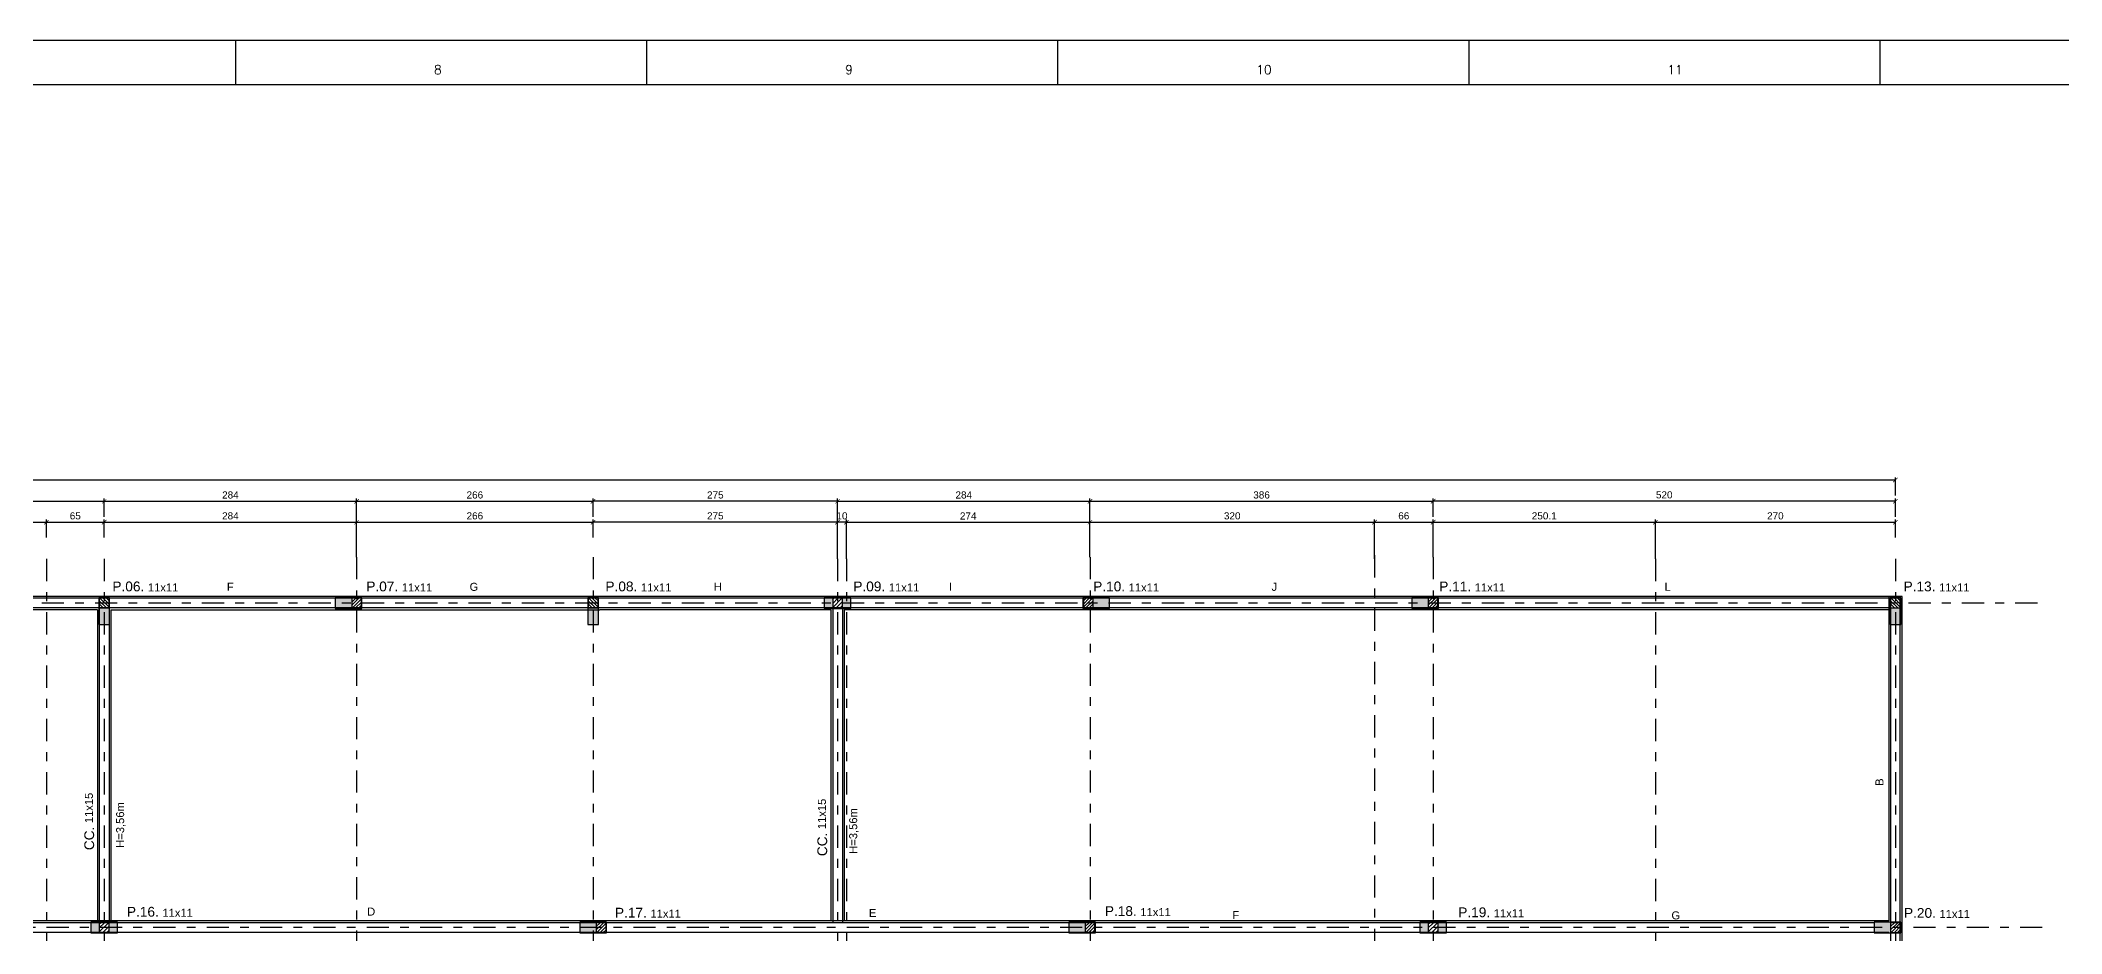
# Model space of a CAD drawing. Header units: millimetres. Extents: x 3659 to 4048, y 1324 to 1399.
# Drawn here: x 3853.18 to 3875.91, y 1380.6 to 1390.65 of the extents above; entities that cross this region are included whole.
import ezdxf
from ezdxf.enums import TextEntityAlignment as Align

# ---------------------------------------------------------------- set-up
doc = ezdxf.new("R2010")
doc.units = ezdxf.units.MM
doc.linetypes.add('CENTER', pattern=[2, 1.25, -0.25, 0.25, -0.25])
doc.linetypes.add('DASHDOT', pattern=[1, 0.5, -0.25, 0, -0.25])
for name, color, linetype in [('eixo', 1, 'CENTER'), ('Forma', 2, 'Continuous'), ('Hachura', 1, 'Continuous'), ('MATRIZ', 8, 'Continuous'), ('Moldura', 2, 'Continuous'), ('PILAR', 5, 'Continuous'), ('Textos', 7, 'Continuous')]:
    doc.layers.add(name, color=color, linetype=linetype)
doc.styles.add('maloca 1', font='romans.shx')
doc.styles.add('ROMANS', font='arial.ttf')
doc.dimstyles.new('ESC-50JR', dxfattribs={"dimtxt": 0.1, "dimasz": 0.05, "dimexe": 0.03, "dimexo": 0, "dimgap": 0.03, "dimtad": 1, "dimlfac": 100, "dimdsep": 46, "dimtxsty": 'ROMANS', "dimblk1": 'DOTSMALL', "dimblk2": 'DOTSMALL', "dimsah": 1, "dimcen": 0.09, "dimclrd": 1, "dimclre": 1, "dimclrt": 2, "dimadec": 0, "dimazin": 0, "dimtfac": 1, "dimtdec": 4, "dimtmove": 0, "dimatfit": 3, "dimldrblk": 'DOTSMALL', "dimfxl": 0, "dimtolj": 1, "dimtzin": 0, "dimarcsym": 0})

# ---------------------------------------------------------------- blocks, each defined once
blk = doc.blocks.new('_ArchTick')
at = {"color": 0, "linetype": 'ByBlock', "const_width": 0.15}
blk.add_lwpolyline([(-0.5, -0.5), (0.5, 0.5)], dxfattribs=at)
blk = doc.blocks.new('*D196')
at = {"color": 1, "lineweight": -2, "transparency": 16777216}
for p, q in [((3853.245, 1385.057), (3853.245, 1385.26)), ((3853.245, 1385.23), (3853.895, 1385.23)), ((3853.895, 1385.057), (3853.895, 1385.26))]:
    blk.add_line(p, q, dxfattribs=at)
at = {"layer": 'DEFPOINTS', "color": 0, "transparency": 16777216}
for p in [(3853.895, 1385.23), (3853.245, 1385.057), (3853.895, 1385.057)]:
    blk.add_point(p, dxfattribs=at)
at = {"color": 1, "lineweight": -2, "transparency": 16777216, "xscale": 0.05, "yscale": 0.05, "zscale": 0.05, "rotation": 180}
blk.add_blockref('_ArchTick', (3853.245, 1385.23), dxfattribs=at)
at = {"color": 1, "lineweight": -2, "transparency": 16777216, "xscale": 0.05, "yscale": 0.05, "zscale": 0.05}
blk.add_blockref('_ArchTick', (3853.895, 1385.23), dxfattribs=at)
at = {"color": 2, "transparency": 16777216, "insert": (3853.57, 1385.301), "char_height": 0.08, "attachment_point": 5, "style": 'ROMANS'}
blk.add_mtext('\\A1;65', dxfattribs=at)
blk = doc.blocks.new('_DOTSMALL')
at = {"color": 0, "linetype": 'ByBlock', "const_width": 0.5}
blk.add_lwpolyline([(-0.0625, 0, 1), (0.0625, 0, 1)], format="xyb", close=True, dxfattribs=at)
blk = doc.blocks.new('*D197')
at = {"color": 1, "lineweight": -2, "transparency": 16777216}
for p, q in [((3853.895, 1385.057), (3853.895, 1385.26)), ((3853.895, 1385.23), (3856.735, 1385.23)), ((3856.735, 1385.049), (3856.735, 1385.26))]:
    blk.add_line(p, q, dxfattribs=at)
at = {"layer": 'DEFPOINTS', "color": 0, "transparency": 16777216}
for p in [(3856.735, 1385.23), (3853.895, 1385.057), (3856.735, 1385.049)]:
    blk.add_point(p, dxfattribs=at)
at = {"color": 1, "lineweight": -2, "transparency": 16777216, "xscale": 0.05, "yscale": 0.05, "zscale": 0.05, "rotation": 180}
blk.add_blockref('_ArchTick', (3853.895, 1385.23), dxfattribs=at)
at = {"color": 1, "lineweight": -2, "transparency": 16777216, "xscale": 0.05, "yscale": 0.05, "zscale": 0.05}
blk.add_blockref('_ArchTick', (3856.735, 1385.23), dxfattribs=at)
at = {"color": 2, "transparency": 16777216, "insert": (3855.315, 1385.301), "char_height": 0.08, "attachment_point": 5, "style": 'ROMANS'}
blk.add_mtext('\\A1;284', dxfattribs=at)
blk = doc.blocks.new('*D198')
at = {"color": 1, "lineweight": -2, "transparency": 16777216}
for p, q in [((3856.735, 1384.838), (3856.735, 1385.26)), ((3856.735, 1385.23), (3859.395, 1385.23)), ((3859.395, 1385.057), (3859.395, 1385.26))]:
    blk.add_line(p, q, dxfattribs=at)
at = {"layer": 'DEFPOINTS', "color": 0, "transparency": 16777216}
for p in [(3859.395, 1385.23), (3859.395, 1385.057), (3856.735, 1384.838)]:
    blk.add_point(p, dxfattribs=at)
at = {"color": 1, "lineweight": -2, "transparency": 16777216, "xscale": 0.05, "yscale": 0.05, "zscale": 0.05, "rotation": 180}
blk.add_blockref('_ArchTick', (3856.735, 1385.23), dxfattribs=at)
at = {"color": 1, "lineweight": -2, "transparency": 16777216, "xscale": 0.05, "yscale": 0.05, "zscale": 0.05}
blk.add_blockref('_ArchTick', (3859.395, 1385.23), dxfattribs=at)
at = {"color": 2, "transparency": 16777216, "insert": (3858.065, 1385.301), "char_height": 0.08, "attachment_point": 5, "style": 'ROMANS'}
blk.add_mtext('\\A1;266', dxfattribs=at)
blk = doc.blocks.new('*D199')
at = {"color": 1, "lineweight": -2, "transparency": 16777216}
for p, q in [((3859.395, 1385.057), (3859.395, 1385.26)), ((3862.145, 1385.23), (3859.395, 1385.23)), ((3862.145, 1384.818), (3862.145, 1385.26))]:
    blk.add_line(p, q, dxfattribs=at)
at = {"layer": 'DEFPOINTS', "color": 0, "transparency": 16777216}
for p in [(3859.395, 1385.23), (3859.395, 1385.057), (3862.145, 1384.818)]:
    blk.add_point(p, dxfattribs=at)
at = {"color": 1, "lineweight": -2, "transparency": 16777216, "xscale": 0.05, "yscale": 0.05, "zscale": 0.05, "rotation": 180}
blk.add_blockref('_ArchTick', (3859.395, 1385.23), dxfattribs=at)
at = {"color": 1, "lineweight": -2, "transparency": 16777216, "xscale": 0.05, "yscale": 0.05, "zscale": 0.05}
blk.add_blockref('_ArchTick', (3862.145, 1385.23), dxfattribs=at)
at = {"color": 2, "transparency": 16777216, "insert": (3860.77, 1385.301), "char_height": 0.08, "attachment_point": 5, "style": 'ROMANS'}
blk.add_mtext('\\A1;275', dxfattribs=at)
blk = doc.blocks.new('*D200')
at = {"color": 1, "lineweight": -2, "transparency": 16777216}
for p, q in [((3862.145, 1385.057), (3862.145, 1385.26)), ((3862.245, 1385.23), (3862.145, 1385.23)), ((3862.245, 1384.818), (3862.245, 1385.26))]:
    blk.add_line(p, q, dxfattribs=at)
at = {"layer": 'DEFPOINTS', "color": 0, "transparency": 16777216}
for p in [(3862.145, 1385.23), (3862.145, 1385.057), (3862.245, 1384.818)]:
    blk.add_point(p, dxfattribs=at)
at = {"color": 1, "lineweight": -2, "transparency": 16777216, "xscale": 0.05, "yscale": 0.05, "zscale": 0.05, "rotation": 180}
blk.add_blockref('_ArchTick', (3862.145, 1385.23), dxfattribs=at)
at = {"color": 1, "lineweight": -2, "transparency": 16777216, "xscale": 0.05, "yscale": 0.05, "zscale": 0.05}
blk.add_blockref('_ArchTick', (3862.245, 1385.23), dxfattribs=at)
at = {"color": 2, "transparency": 16777216, "insert": (3862.195, 1385.301), "char_height": 0.08, "attachment_point": 5, "style": 'ROMANS'}
blk.add_mtext('\\A1;10', dxfattribs=at)
blk = doc.blocks.new('*D201')
at = {"color": 1, "lineweight": -2, "transparency": 16777216}
for p, q in [((3868.185, 1384.818), (3868.185, 1385.26)), ((3868.185, 1385.23), (3868.845, 1385.23)), ((3868.845, 1385.057), (3868.845, 1385.26))]:
    blk.add_line(p, q, dxfattribs=at)
at = {"layer": 'DEFPOINTS', "color": 0, "transparency": 16777216}
for p in [(3868.845, 1385.23), (3868.845, 1385.057), (3868.185, 1384.818)]:
    blk.add_point(p, dxfattribs=at)
at = {"color": 1, "lineweight": -2, "transparency": 16777216, "xscale": 0.05, "yscale": 0.05, "zscale": 0.05, "rotation": 180}
blk.add_blockref('_ArchTick', (3868.185, 1385.23), dxfattribs=at)
at = {"color": 1, "lineweight": -2, "transparency": 16777216, "xscale": 0.05, "yscale": 0.05, "zscale": 0.05}
blk.add_blockref('_ArchTick', (3868.845, 1385.23), dxfattribs=at)
at = {"color": 2, "transparency": 16777216, "insert": (3868.515, 1385.301), "char_height": 0.08, "attachment_point": 5, "style": 'ROMANS'}
blk.add_mtext('\\A1;66', dxfattribs=at)
blk = doc.blocks.new('*D202')
at = {"color": 1, "lineweight": -2, "transparency": 16777216}
for p, q in [((3871.345, 1384.818), (3871.345, 1385.26)), ((3871.345, 1385.23), (3874.045, 1385.23)), ((3874.045, 1385.057), (3874.045, 1385.26))]:
    blk.add_line(p, q, dxfattribs=at)
at = {"layer": 'DEFPOINTS', "color": 0, "transparency": 16777216}
for p in [(3874.045, 1385.23), (3874.045, 1385.057), (3871.345, 1384.818)]:
    blk.add_point(p, dxfattribs=at)
at = {"color": 1, "lineweight": -2, "transparency": 16777216, "xscale": 0.05, "yscale": 0.05, "zscale": 0.05, "rotation": 180}
blk.add_blockref('_ArchTick', (3871.345, 1385.23), dxfattribs=at)
at = {"color": 1, "lineweight": -2, "transparency": 16777216, "xscale": 0.05, "yscale": 0.05, "zscale": 0.05}
blk.add_blockref('_ArchTick', (3874.045, 1385.23), dxfattribs=at)
at = {"color": 2, "transparency": 16777216, "insert": (3872.695, 1385.301), "char_height": 0.08, "attachment_point": 5, "style": 'ROMANS'}
blk.add_mtext('\\A1;270', dxfattribs=at)
blk = doc.blocks.new('*D203')
at = {"color": 1, "lineweight": -2, "transparency": 16777216}
for p, q in [((3862.245, 1385.039), (3862.245, 1385.26)), ((3862.245, 1385.23), (3864.985, 1385.23)), ((3864.985, 1384.838), (3864.985, 1385.26))]:
    blk.add_line(p, q, dxfattribs=at)
at = {"layer": 'DEFPOINTS', "color": 0, "transparency": 16777216}
for p in [(3864.985, 1385.23), (3862.245, 1385.039), (3864.985, 1384.838)]:
    blk.add_point(p, dxfattribs=at)
at = {"color": 1, "lineweight": -2, "transparency": 16777216, "xscale": 0.05, "yscale": 0.05, "zscale": 0.05, "rotation": 180}
blk.add_blockref('_ArchTick', (3862.245, 1385.23), dxfattribs=at)
at = {"color": 1, "lineweight": -2, "transparency": 16777216, "xscale": 0.05, "yscale": 0.05, "zscale": 0.05}
blk.add_blockref('_ArchTick', (3864.985, 1385.23), dxfattribs=at)
at = {"color": 2, "transparency": 16777216, "insert": (3863.615, 1385.3), "char_height": 0.08, "attachment_point": 5, "style": 'ROMANS'}
blk.add_mtext('\\A1;274', dxfattribs=at)
blk = doc.blocks.new('*D205')
at = {"color": 1, "lineweight": -2, "transparency": 16777216}
for p, q in [((3868.845, 1385.292), (3868.845, 1385.496)), ((3874.045, 1385.466), (3868.845, 1385.466)), ((3874.045, 1385.292), (3874.045, 1385.496))]:
    blk.add_line(p, q, dxfattribs=at)
at = {"layer": 'DEFPOINTS', "color": 0, "transparency": 16777216}
for p in [(3868.845, 1385.466), (3868.845, 1385.292), (3874.045, 1385.292)]:
    blk.add_point(p, dxfattribs=at)
at = {"color": 1, "lineweight": -2, "transparency": 16777216, "xscale": 0.05, "yscale": 0.05, "zscale": 0.05, "rotation": 180}
blk.add_blockref('_ArchTick', (3868.845, 1385.466), dxfattribs=at)
at = {"color": 1, "lineweight": -2, "transparency": 16777216, "xscale": 0.05, "yscale": 0.05, "zscale": 0.05}
blk.add_blockref('_ArchTick', (3874.045, 1385.466), dxfattribs=at)
at = {"color": 2, "transparency": 16777216, "insert": (3871.445, 1385.537), "char_height": 0.08, "attachment_point": 5, "style": 'ROMANS'}
blk.add_mtext('\\A1;520', dxfattribs=at)
blk = doc.blocks.new('*D216')
at = {"color": 1, "lineweight": -2, "transparency": 16777216}
for p, q in [((3868.845, 1384.838), (3868.845, 1385.26)), ((3868.845, 1385.23), (3871.345, 1385.23)), ((3871.345, 1385.057), (3871.345, 1385.26))]:
    blk.add_line(p, q, dxfattribs=at)
at = {"layer": 'DEFPOINTS', "color": 0, "transparency": 16777216}
for p in [(3871.345, 1385.23), (3871.345, 1385.057), (3868.845, 1384.838)]:
    blk.add_point(p, dxfattribs=at)
at = {"color": 1, "lineweight": -2, "transparency": 16777216, "xscale": 0.05, "yscale": 0.05, "zscale": 0.05, "rotation": 180}
blk.add_blockref('_ArchTick', (3868.845, 1385.23), dxfattribs=at)
at = {"color": 1, "lineweight": -2, "transparency": 16777216, "xscale": 0.05, "yscale": 0.05, "zscale": 0.05}
blk.add_blockref('_ArchTick', (3871.345, 1385.23), dxfattribs=at)
at = {"color": 2, "transparency": 16777216, "insert": (3870.095, 1385.301), "char_height": 0.08, "attachment_point": 5, "style": 'ROMANS'}
blk.add_mtext('\\A1;250.1', dxfattribs=at)
blk = doc.blocks.new('*D217')
at = {"color": 1, "lineweight": -2, "transparency": 16777216}
for p, q in [((3864.985, 1384.838), (3864.985, 1385.26)), ((3864.985, 1385.23), (3868.185, 1385.23)), ((3868.185, 1385.057), (3868.185, 1385.26))]:
    blk.add_line(p, q, dxfattribs=at)
at = {"layer": 'DEFPOINTS', "color": 0, "transparency": 16777216}
for p in [(3868.185, 1385.23), (3868.185, 1385.057), (3864.985, 1384.838)]:
    blk.add_point(p, dxfattribs=at)
at = {"color": 1, "lineweight": -2, "transparency": 16777216, "xscale": 0.05, "yscale": 0.05, "zscale": 0.05, "rotation": 180}
blk.add_blockref('_ArchTick', (3864.985, 1385.23), dxfattribs=at)
at = {"color": 1, "lineweight": -2, "transparency": 16777216, "xscale": 0.05, "yscale": 0.05, "zscale": 0.05}
blk.add_blockref('_ArchTick', (3868.185, 1385.23), dxfattribs=at)
at = {"color": 2, "transparency": 16777216, "insert": (3866.585, 1385.301), "char_height": 0.08, "attachment_point": 5, "style": 'ROMANS'}
blk.add_mtext('\\A1;320', dxfattribs=at)
blk = doc.blocks.new('*D218')
at = {"color": 1, "lineweight": -2, "transparency": 16777216}
for p, q in [((3850.117, 1384.818), (3850.117, 1385.26)), ((3850.117, 1385.23), (3853.245, 1385.23)), ((3853.245, 1385.057), (3853.245, 1385.26))]:
    blk.add_line(p, q, dxfattribs=at)
at = {"layer": 'DEFPOINTS', "color": 0, "transparency": 16777216}
for p in [(3853.245, 1385.23), (3853.245, 1385.057), (3850.117, 1384.818)]:
    blk.add_point(p, dxfattribs=at)
at = {"color": 1, "lineweight": -2, "transparency": 16777216, "xscale": 0.05, "yscale": 0.05, "zscale": 0.05, "rotation": 180}
blk.add_blockref('_ArchTick', (3850.117, 1385.23), dxfattribs=at)
at = {"color": 1, "lineweight": -2, "transparency": 16777216, "xscale": 0.05, "yscale": 0.05, "zscale": 0.05}
blk.add_blockref('_ArchTick', (3853.245, 1385.23), dxfattribs=at)
at = {"color": 2, "transparency": 16777216, "insert": (3851.681, 1385.301), "char_height": 0.08, "attachment_point": 5, "style": 'ROMANS'}
blk.add_mtext('\\A1;312.8', dxfattribs=at)
blk = doc.blocks.new('*D224')
at = {"color": 1, "lineweight": -2, "transparency": 16777216}
for p, q in [((3829.395, 1385.531), (3829.395, 1385.734)), ((3874.045, 1385.704), (3829.395, 1385.704)), ((3874.045, 1385.531), (3874.045, 1385.734))]:
    blk.add_line(p, q, dxfattribs=at)
at = {"layer": 'DEFPOINTS', "color": 0, "transparency": 16777216}
for p in [(3829.395, 1385.704), (3829.395, 1385.531), (3874.045, 1385.531)]:
    blk.add_point(p, dxfattribs=at)
at = {"color": 1, "lineweight": -2, "transparency": 16777216, "xscale": 0.05, "yscale": 0.05, "zscale": 0.05, "rotation": 180}
blk.add_blockref('_ArchTick', (3829.395, 1385.704), dxfattribs=at)
at = {"color": 1, "lineweight": -2, "transparency": 16777216, "xscale": 0.05, "yscale": 0.05, "zscale": 0.05}
blk.add_blockref('_ArchTick', (3874.045, 1385.704), dxfattribs=at)
at = {"color": 2, "transparency": 16777216, "insert": (3851.72, 1385.775), "char_height": 0.08, "attachment_point": 5, "style": 'ROMANS'}
blk.add_mtext('\\A1;4465', dxfattribs=at)
blk = doc.blocks.new('*D225')
at = {"color": 1, "lineweight": -2, "transparency": 16777216}
for p, q in [((3848.395, 1385.292), (3848.395, 1385.495)), ((3848.395, 1385.465), (3853.895, 1385.465)), ((3853.895, 1385.292), (3853.895, 1385.495))]:
    blk.add_line(p, q, dxfattribs=at)
at = {"layer": 'DEFPOINTS', "color": 0, "transparency": 16777216}
for p in [(3853.895, 1385.465), (3848.395, 1385.292), (3853.895, 1385.292)]:
    blk.add_point(p, dxfattribs=at)
at = {"color": 1, "lineweight": -2, "transparency": 16777216, "xscale": 0.05, "yscale": 0.05, "zscale": 0.05, "rotation": 180}
blk.add_blockref('_ArchTick', (3848.395, 1385.465), dxfattribs=at)
at = {"color": 1, "lineweight": -2, "transparency": 16777216, "xscale": 0.05, "yscale": 0.05, "zscale": 0.05}
blk.add_blockref('_ArchTick', (3853.895, 1385.465), dxfattribs=at)
at = {"color": 2, "transparency": 16777216, "insert": (3851.145, 1385.536), "char_height": 0.08, "attachment_point": 5, "style": 'ROMANS'}
blk.add_mtext('\\A1;550', dxfattribs=at)
blk = doc.blocks.new('*D226')
at = {"color": 1, "lineweight": -2, "transparency": 16777216}
for p, q in [((3853.895, 1385.292), (3853.895, 1385.495)), ((3853.895, 1385.465), (3856.735, 1385.465)), ((3856.735, 1385.284), (3856.735, 1385.495))]:
    blk.add_line(p, q, dxfattribs=at)
at = {"layer": 'DEFPOINTS', "color": 0, "transparency": 16777216}
for p in [(3856.735, 1385.465), (3853.895, 1385.292), (3856.735, 1385.284)]:
    blk.add_point(p, dxfattribs=at)
at = {"color": 1, "lineweight": -2, "transparency": 16777216, "xscale": 0.05, "yscale": 0.05, "zscale": 0.05, "rotation": 180}
blk.add_blockref('_ArchTick', (3853.895, 1385.465), dxfattribs=at)
at = {"color": 1, "lineweight": -2, "transparency": 16777216, "xscale": 0.05, "yscale": 0.05, "zscale": 0.05}
blk.add_blockref('_ArchTick', (3856.735, 1385.465), dxfattribs=at)
at = {"color": 2, "transparency": 16777216, "insert": (3855.315, 1385.536), "char_height": 0.08, "attachment_point": 5, "style": 'ROMANS'}
blk.add_mtext('\\A1;284', dxfattribs=at)
blk = doc.blocks.new('*D227')
at = {"color": 1, "lineweight": -2, "transparency": 16777216}
for p, q in [((3856.735, 1385.073), (3856.735, 1385.495)), ((3856.735, 1385.465), (3859.395, 1385.465)), ((3859.395, 1385.292), (3859.395, 1385.495))]:
    blk.add_line(p, q, dxfattribs=at)
at = {"layer": 'DEFPOINTS', "color": 0, "transparency": 16777216}
for p in [(3859.395, 1385.465), (3859.395, 1385.292), (3856.735, 1385.073)]:
    blk.add_point(p, dxfattribs=at)
at = {"color": 1, "lineweight": -2, "transparency": 16777216, "xscale": 0.05, "yscale": 0.05, "zscale": 0.05, "rotation": 180}
blk.add_blockref('_ArchTick', (3856.735, 1385.465), dxfattribs=at)
at = {"color": 1, "lineweight": -2, "transparency": 16777216, "xscale": 0.05, "yscale": 0.05, "zscale": 0.05}
blk.add_blockref('_ArchTick', (3859.395, 1385.465), dxfattribs=at)
at = {"color": 2, "transparency": 16777216, "insert": (3858.065, 1385.536), "char_height": 0.08, "attachment_point": 5, "style": 'ROMANS'}
blk.add_mtext('\\A1;266', dxfattribs=at)
blk = doc.blocks.new('*D228')
at = {"color": 1, "lineweight": -2, "transparency": 16777216}
for p, q in [((3859.395, 1385.292), (3859.395, 1385.495)), ((3862.145, 1385.465), (3859.395, 1385.465)), ((3862.145, 1385.053), (3862.145, 1385.495))]:
    blk.add_line(p, q, dxfattribs=at)
at = {"layer": 'DEFPOINTS', "color": 0, "transparency": 16777216}
for p in [(3859.395, 1385.465), (3859.395, 1385.292), (3862.145, 1385.053)]:
    blk.add_point(p, dxfattribs=at)
at = {"color": 1, "lineweight": -2, "transparency": 16777216, "xscale": 0.05, "yscale": 0.05, "zscale": 0.05, "rotation": 180}
blk.add_blockref('_ArchTick', (3859.395, 1385.465), dxfattribs=at)
at = {"color": 1, "lineweight": -2, "transparency": 16777216, "xscale": 0.05, "yscale": 0.05, "zscale": 0.05}
blk.add_blockref('_ArchTick', (3862.145, 1385.465), dxfattribs=at)
at = {"color": 2, "transparency": 16777216, "insert": (3860.77, 1385.536), "char_height": 0.08, "attachment_point": 5, "style": 'ROMANS'}
blk.add_mtext('\\A1;275', dxfattribs=at)
blk = doc.blocks.new('*D229')
at = {"color": 1, "lineweight": -2, "transparency": 16777216}
for p, q in [((3864.985, 1385.23), (3864.985, 1385.495)), ((3864.985, 1385.465), (3868.845, 1385.465)), ((3868.845, 1385.292), (3868.845, 1385.495))]:
    blk.add_line(p, q, dxfattribs=at)
at = {"layer": 'DEFPOINTS', "color": 0, "transparency": 16777216}
for p in [(3868.845, 1385.465), (3864.985, 1385.23), (3868.845, 1385.292)]:
    blk.add_point(p, dxfattribs=at)
at = {"color": 1, "lineweight": -2, "transparency": 16777216, "xscale": 0.05, "yscale": 0.05, "zscale": 0.05, "rotation": 180}
blk.add_blockref('_ArchTick', (3864.985, 1385.465), dxfattribs=at)
at = {"color": 1, "lineweight": -2, "transparency": 16777216, "xscale": 0.05, "yscale": 0.05, "zscale": 0.05}
blk.add_blockref('_ArchTick', (3868.845, 1385.465), dxfattribs=at)
at = {"color": 2, "transparency": 16777216, "insert": (3866.915, 1385.536), "char_height": 0.08, "attachment_point": 5, "style": 'ROMANS'}
blk.add_mtext('\\A1;386', dxfattribs=at)
blk = doc.blocks.new('*D230')
at = {"color": 1, "lineweight": -2, "transparency": 16777216}
for p, q in [((3862.145, 1385.274), (3862.145, 1385.495)), ((3862.145, 1385.465), (3864.985, 1385.465)), ((3864.985, 1385.073), (3864.985, 1385.495))]:
    blk.add_line(p, q, dxfattribs=at)
at = {"layer": 'DEFPOINTS', "color": 0, "transparency": 16777216}
for p in [(3864.985, 1385.465), (3862.145, 1385.274), (3864.985, 1385.073)]:
    blk.add_point(p, dxfattribs=at)
at = {"color": 1, "lineweight": -2, "transparency": 16777216, "xscale": 0.05, "yscale": 0.05, "zscale": 0.05, "rotation": 180}
blk.add_blockref('_ArchTick', (3862.145, 1385.465), dxfattribs=at)
at = {"color": 1, "lineweight": -2, "transparency": 16777216, "xscale": 0.05, "yscale": 0.05, "zscale": 0.05}
blk.add_blockref('_ArchTick', (3864.985, 1385.465), dxfattribs=at)
at = {"color": 2, "transparency": 16777216, "insert": (3863.565, 1385.536), "char_height": 0.08, "attachment_point": 5, "style": 'ROMANS'}
blk.add_mtext('\\A1;284', dxfattribs=at)

msp = doc.modelspace()

# ---------------------------------------------------------------- hatches: boundary and pattern name
at = {"layer": 'Hachura'}
h = msp.add_hatch(color=1, dxfattribs=at)
h.paths.add_polyline_path([(3853.835348, 1384.380931), (3853.835348, 1384.080931), (3853.955348, 1384.080931), (3853.955348, 1384.380931)])
h.paths.add_polyline_path([(3853.950348, 1384.375931), (3853.950348, 1384.265931), (3853.840348, 1384.265931), (3853.840348, 1384.375931)])
h = msp.add_hatch(dxfattribs=at)
h.set_pattern_fill('LINE', color=1, scale=0.0081, angle=135, style=0)
h.set_pattern_definition([(135, (5186.814125, -2221.681706), (-0.01818501865, -0.01818501865), [])])
h.paths.add_polyline_path([(3853.840348, 1384.375931), (3853.840348, 1384.265931), (3853.950348, 1384.265931), (3853.950348, 1384.375931)])
h = msp.add_hatch(color=1, dxfattribs=at)
h.paths.add_polyline_path([(3856.795348, 1384.380931), (3856.495348, 1384.380931), (3856.495348, 1384.260931), (3856.795348, 1384.260931)])
h.paths.add_polyline_path([(3856.790348, 1384.265931), (3856.680348, 1384.265931), (3856.680348, 1384.375931), (3856.790348, 1384.375931)])
h = msp.add_hatch(dxfattribs=at)
h.set_pattern_fill('LINE', color=1, scale=0.0081, angle=45, style=0)
h.set_pattern_definition([(45, (250.73271, 51.402155), (-0.01818501865, 0.01818501865), [])])
h.paths.add_polyline_path([(3856.790348, 1384.375931), (3856.680348, 1384.375931), (3856.680348, 1384.265931), (3856.790348, 1384.265931)])
h = msp.add_hatch(color=1, dxfattribs=at)
h.paths.add_polyline_path([(3859.335348, 1384.380931), (3859.335348, 1384.080931), (3859.455348, 1384.080931), (3859.455348, 1384.380931)])
h.paths.add_polyline_path([(3859.450348, 1384.375931), (3859.450348, 1384.265931), (3859.340348, 1384.265931), (3859.340348, 1384.375931)])
h = msp.add_hatch(dxfattribs=at)
h.set_pattern_fill('LINE', color=1, scale=0.0081, angle=135, style=0)
h.set_pattern_definition([(135, (5192.314125, -2221.681706), (-0.01818501865, -0.01818501865), [])])
h.paths.add_polyline_path([(3859.340348, 1384.375931), (3859.340348, 1384.265931), (3859.450348, 1384.265931), (3859.450348, 1384.375931)])
h = msp.add_hatch(color=1, dxfattribs=at)
h.paths.add_polyline_path([(3862.295348, 1384.380931), (3861.995348, 1384.380931), (3861.995348, 1384.260931), (3862.295348, 1384.260931)])
h.paths.add_polyline_path([(3862.200348, 1384.265931), (3862.090348, 1384.265931), (3862.090348, 1384.375931), (3862.200348, 1384.375931)])
h = msp.add_hatch(dxfattribs=at)
h.set_pattern_fill('LINE', color=1, scale=0.01, angle=405, style=0)
h.set_pattern_definition([(45, (220.61085, -11.919372), (-0.0224506403, 0.0224506403), [])])
h.paths.add_polyline_path([(3862.200348, 1384.375931), (3862.090348, 1384.375931), (3862.090348, 1384.265931), (3862.200348, 1384.265931)])
h = msp.add_hatch(color=1, dxfattribs=at)
h.paths.add_polyline_path([(3864.905549, 1384.260931), (3865.205549, 1384.260931), (3865.205549, 1384.380931), (3864.905549, 1384.380931)])
h.paths.add_polyline_path([(3864.910549, 1384.375931), (3865.020549, 1384.375931), (3865.020549, 1384.265931), (3864.910549, 1384.265931)])
h = msp.add_hatch(dxfattribs=at)
h.set_pattern_fill('LINE', color=1, scale=0.0081, angle=225, style=0)
h.set_pattern_definition([(225, (7470.968186, 2717.239708), (0.01818501865, -0.01818501865), [])])
h.paths.add_polyline_path([(3864.910549, 1384.265931), (3865.020549, 1384.265931), (3865.020549, 1384.375931), (3864.910549, 1384.375931)])
h = msp.add_hatch(color=1, dxfattribs=at)
h.paths.add_polyline_path([(3868.904659, 1384.380931), (3868.604659, 1384.380931), (3868.604659, 1384.260931), (3868.904659, 1384.260931)])
h.paths.add_polyline_path([(3868.899659, 1384.265931), (3868.789659, 1384.265931), (3868.789659, 1384.375931), (3868.899659, 1384.375931)])
h = msp.add_hatch(dxfattribs=at)
h.set_pattern_fill('LINE', color=1, scale=0.0081, angle=45, style=0)
h.set_pattern_definition([(45, (262.84202, 51.402155), (-0.01818501865, 0.01818501865), [])])
h.paths.add_polyline_path([(3868.899659, 1384.375931), (3868.789659, 1384.375931), (3868.789659, 1384.265931), (3868.899659, 1384.265931)])
h = msp.add_hatch(color=1, dxfattribs=at)
h.paths.add_polyline_path([(3873.985348, 1384.380931), (3873.985348, 1384.080931), (3874.105348, 1384.080931), (3874.105348, 1384.380931)])
h.paths.add_polyline_path([(3874.100348, 1384.375931), (3874.100348, 1384.265931), (3873.990348, 1384.265931), (3873.990348, 1384.375931)])
h = msp.add_hatch(dxfattribs=at)
h.set_pattern_fill('LINE', color=1, scale=0.0081, angle=135, style=0)
h.set_pattern_definition([(135, (5206.964125, -2221.681706), (-0.01818501865, -0.01818501865), [])])
h.paths.add_polyline_path([(3873.990348, 1384.375931), (3873.990348, 1384.265931), (3874.100348, 1384.265931), (3874.100348, 1384.375931)])
h = msp.add_hatch(color=1, dxfattribs=at)
h.paths.add_polyline_path([(3854.045348, 1380.730931), (3853.745348, 1380.730931), (3853.745348, 1380.610931), (3854.045348, 1380.610931)])
h.paths.add_polyline_path([(3853.950348, 1380.615931), (3853.840348, 1380.615931), (3853.840348, 1380.725931), (3853.950348, 1380.725931)])
h = msp.add_hatch(dxfattribs=at)
h.set_pattern_fill('LINE', color=1, scale=0.01, angle=405, style=0)
h.set_pattern_definition([(45, (212.36085, -15.569372), (-0.0224506403, 0.0224506403), [])])
h.paths.add_polyline_path([(3853.950348, 1380.725931), (3853.840348, 1380.725931), (3853.840348, 1380.615931), (3853.950348, 1380.615931)])
h = msp.add_hatch(color=1, dxfattribs=at)
h.paths.add_polyline_path([(3859.545348, 1380.730931), (3859.245348, 1380.730931), (3859.245348, 1380.610931), (3859.545348, 1380.610931)])
h.paths.add_polyline_path([(3859.540348, 1380.615931), (3859.430348, 1380.615931), (3859.430348, 1380.725931), (3859.540348, 1380.725931)])
h = msp.add_hatch(dxfattribs=at)
h.set_pattern_fill('LINE', color=1, scale=0.0081, angle=45, style=0)
h.set_pattern_definition([(45, (253.48271, 47.752155), (-0.01818501865, 0.01818501865), [])])
h.paths.add_polyline_path([(3859.540348, 1380.725931), (3859.430348, 1380.725931), (3859.430348, 1380.615931), (3859.540348, 1380.615931)])
h = msp.add_hatch(color=1, dxfattribs=at)
h.paths.add_polyline_path([(3865.045348, 1380.730931), (3864.745348, 1380.730931), (3864.745348, 1380.610931), (3865.045348, 1380.610931)])
h.paths.add_polyline_path([(3865.040348, 1380.615931), (3864.930348, 1380.615931), (3864.930348, 1380.725931), (3865.040348, 1380.725931)])
h = msp.add_hatch(dxfattribs=at)
h.set_pattern_fill('LINE', color=1, scale=0.0081, angle=45, style=0)
h.set_pattern_definition([(45, (258.98271, 47.752155), (-0.01818501865, 0.01818501865), [])])
h.paths.add_polyline_path([(3865.040348, 1380.725931), (3864.930348, 1380.725931), (3864.930348, 1380.615931), (3865.040348, 1380.615931)])
h = msp.add_hatch(color=1, dxfattribs=at)
h.paths.add_polyline_path([(3868.995348, 1380.730931), (3868.695348, 1380.730931), (3868.695348, 1380.610931), (3868.995348, 1380.610931)])
h.paths.add_polyline_path([(3868.900348, 1380.615931), (3868.790348, 1380.615931), (3868.790348, 1380.725931), (3868.900348, 1380.725931)])
h = msp.add_hatch(dxfattribs=at)
h.set_pattern_fill('LINE', color=1, scale=0.01, angle=405, style=0)
h.set_pattern_definition([(45, (227.31085, -15.569372), (-0.0224506403, 0.0224506403), [])])
h.paths.add_polyline_path([(3868.900348, 1380.725931), (3868.790348, 1380.725931), (3868.790348, 1380.615931), (3868.900348, 1380.615931)])
h = msp.add_hatch(color=1, dxfattribs=at)
h.paths.add_polyline_path([(3874.105348, 1380.730931), (3873.805348, 1380.730931), (3873.805348, 1380.610931), (3874.105348, 1380.610931)])
h.paths.add_polyline_path([(3874.100348, 1380.615931), (3873.990348, 1380.615931), (3873.990348, 1380.725931), (3874.100348, 1380.725931)])
h = msp.add_hatch(dxfattribs=at)
h.set_pattern_fill('LINE', color=1, scale=0.0081, angle=45, style=0)
h.set_pattern_definition([(45, (268.04271, 47.752155), (-0.01818501865, 0.01818501865), [])])
h.paths.add_polyline_path([(3874.100348, 1380.725931), (3873.990348, 1380.725931), (3873.990348, 1380.615931), (3874.100348, 1380.615931)])

# ---------------------------------------------------------------- linework, layer by layer
at = {"layer": 'eixo', "linetype": 'DASHDOT', "ltscale": 0.5}
for p, q in [((3853.245348, 1384.818234), (3853.245348, 1367.895931)), ((3853.895348, 1384.818234), (3853.895348, 1367.895931)), ((3856.735348, 1384.838234), (3856.735348, 1367.915931)), ((3859.395348, 1384.838234), (3859.395348, 1367.915931)), ((3862.145348, 1384.818234), (3862.145348, 1367.895931)), ((3862.245348, 1384.818234), (3862.245348, 1367.895931)), ((3864.985348, 1384.838234), (3864.985348, 1367.915931)), ((3868.185348, 1384.858234), (3868.185348, 1367.935931)), ((3868.844659, 1384.838234), (3868.844659, 1367.915931)), ((3871.345348, 1384.818234), (3871.345348, 1367.895931)), ((3874.045348, 1384.818234), (3874.045348, 1367.895931)), ((3875.643035, 1384.320931), (3828.916684, 1384.320931)), ((3875.698035, 1380.670931), (3828.971684, 1380.670931))]:
    msp.add_line(p, q, dxfattribs=at)
at = {"layer": 'Forma', "linetype": 'Continuous', "ltscale": 0.5}
for p, q in [((3874.100348, 1384.375931), (3833.590348, 1384.375931)), ((3868.920348, 1384.265931), (3833.700348, 1384.265931)), ((3853.840348, 1384.265931), (3853.840348, 1380.725931)), ((3853.950348, 1384.265931), (3853.950348, 1380.725931)), ((3862.090348, 1384.265931), (3862.090348, 1380.725931)), ((3862.200348, 1384.265931), (3862.200348, 1380.725931)), ((3873.990348, 1384.265931), (3868.920348, 1384.265931)), ((3873.990348, 1384.265931), (3873.990348, 1375.325931)), ((3874.100348, 1375.215931), (3874.100348, 1384.375931)), ((3873.805348, 1380.725931), (3840.850348, 1380.725931)), ((3873.970348, 1380.615931), (3840.850348, 1380.615931))]:
    msp.add_line(p, q, dxfattribs=at)
at = {"layer": 'MATRIZ'}
for p, q in [((3873.970348, 1384.395931), (3833.570348, 1384.395931)), ((3853.820348, 1384.245931), (3851.220348, 1384.245931)), ((3853.820348, 1384.245931), (3853.820348, 1380.745931)), ((3853.970348, 1384.245931), (3853.970348, 1380.745931)), ((3853.970348, 1384.245931), (3859.470348, 1384.245931)), ((3862.070348, 1384.245931), (3859.470348, 1384.245931)), ((3862.070348, 1384.245931), (3862.070348, 1380.745931)), ((3868.920348, 1384.245931), (3862.220348, 1384.245931)), ((3862.220348, 1384.245931), (3862.220348, 1380.745931)), ((3873.970348, 1384.245931), (3868.920348, 1384.245931)), ((3874.120348, 1384.395931), (3873.970348, 1384.395931)), ((3873.970348, 1384.395931), (3873.970348, 1380.745931)), ((3874.120348, 1378.660931), (3874.120348, 1384.395931)), ((3873.970348, 1380.745931), (3872.720348, 1380.745931))]:
    msp.add_line(p, q, dxfattribs=at)
at = {"layer": 'MATRIZ', "linetype": 'Continuous'}
msp.add_line((3872.720348, 1380.745931), (3840.870348, 1380.745931), dxfattribs=at)
at = {"layer": 'Moldura', "color": 1}
for p, q in [((3855.371121, 1390.648453), (3855.371121, 1390.148453)), ((3859.996121, 1390.648453), (3859.996121, 1390.148453)), ((3864.621121, 1390.648453), (3864.621121, 1390.148453)), ((3869.246121, 1390.648453), (3869.246121, 1390.148453)), ((3873.871121, 1390.648453), (3873.871121, 1390.148453))]:
    msp.add_line(p, q, dxfattribs=at)
msp.add_lwpolyline([(3822.621121, 1360.948453), (3887.746121, 1360.948453), (3887.746121, 1390.648453), (3822.621121, 1390.648453)], close=True, dxfattribs=at)
at = {"layer": 'Moldura', "color": 6}
msp.add_lwpolyline([(3823.871121, 1361.448453), (3887.246121, 1361.448453), (3887.246121, 1390.148453), (3823.871121, 1390.148453)], close=True, dxfattribs=at)
at = {"layer": 'PILAR'}
for points in [[(3853.955348, 1384.080931), (3853.955348, 1384.380931), (3853.835348, 1384.380931), (3853.835348, 1384.080931)], [(3853.955348, 1384.080931), (3853.955348, 1384.380931), (3853.835348, 1384.380931), (3853.835348, 1384.080931)], [(3853.950348, 1384.265931), (3853.950348, 1384.375931), (3853.840348, 1384.375931), (3853.840348, 1384.265931)], [(3856.495348, 1384.260931), (3856.795348, 1384.260931), (3856.795348, 1384.380931), (3856.495348, 1384.380931)], [(3856.495348, 1384.260931), (3856.795348, 1384.260931), (3856.795348, 1384.380931), (3856.495348, 1384.380931)], [(3856.680348, 1384.265931), (3856.790348, 1384.265931), (3856.790348, 1384.375931), (3856.680348, 1384.375931)], [(3859.455348, 1384.080931), (3859.455348, 1384.380931), (3859.335348, 1384.380931), (3859.335348, 1384.080931)], [(3859.455348, 1384.080931), (3859.455348, 1384.380931), (3859.335348, 1384.380931), (3859.335348, 1384.080931)], [(3859.450348, 1384.265931), (3859.450348, 1384.375931), (3859.340348, 1384.375931), (3859.340348, 1384.265931)], [(3861.995348, 1384.260931), (3862.295348, 1384.260931), (3862.295348, 1384.380931), (3861.995348, 1384.380931)], [(3861.995348, 1384.260931), (3862.295348, 1384.260931), (3862.295348, 1384.380931), (3861.995348, 1384.380931)], [(3862.090348, 1384.265931), (3862.200348, 1384.265931), (3862.200348, 1384.375931), (3862.090348, 1384.375931)], [(3865.205549, 1384.380931), (3864.905549, 1384.380931), (3864.905549, 1384.260931), (3865.205549, 1384.260931)], [(3865.205549, 1384.380931), (3864.905549, 1384.380931), (3864.905549, 1384.260931), (3865.205549, 1384.260931)], [(3865.020549, 1384.375931), (3864.910549, 1384.375931), (3864.910549, 1384.265931), (3865.020549, 1384.265931)], [(3868.604659, 1384.260931), (3868.904659, 1384.260931), (3868.904659, 1384.380931), (3868.604659, 1384.380931)], [(3868.604659, 1384.260931), (3868.904659, 1384.260931), (3868.904659, 1384.380931), (3868.604659, 1384.380931)], [(3868.789659, 1384.265931), (3868.899659, 1384.265931), (3868.899659, 1384.375931), (3868.789659, 1384.375931)], [(3874.105348, 1384.080931), (3874.105348, 1384.380931), (3873.985348, 1384.380931), (3873.985348, 1384.080931)], [(3874.105348, 1384.080931), (3874.105348, 1384.380931), (3873.985348, 1384.380931), (3873.985348, 1384.080931)], [(3874.100348, 1384.265931), (3874.100348, 1384.375931), (3873.990348, 1384.375931), (3873.990348, 1384.265931)], [(3853.745348, 1380.610931), (3854.045348, 1380.610931), (3854.045348, 1380.730931), (3853.745348, 1380.730931)], [(3853.840348, 1380.615931), (3853.950348, 1380.615931), (3853.950348, 1380.725931), (3853.840348, 1380.725931)], [(3859.245348, 1380.610931), (3859.545348, 1380.610931), (3859.545348, 1380.730931), (3859.245348, 1380.730931)], [(3859.245348, 1380.610931), (3859.545348, 1380.610931), (3859.545348, 1380.730931), (3859.245348, 1380.730931)], [(3859.430348, 1380.615931), (3859.540348, 1380.615931), (3859.540348, 1380.725931), (3859.430348, 1380.725931)], [(3864.745348, 1380.610931), (3865.045348, 1380.610931), (3865.045348, 1380.730931), (3864.745348, 1380.730931)], [(3864.745348, 1380.610931), (3865.045348, 1380.610931), (3865.045348, 1380.730931), (3864.745348, 1380.730931)], [(3864.745348, 1380.610931), (3865.045348, 1380.610931), (3865.045348, 1380.730931), (3864.745348, 1380.730931)], [(3864.745348, 1380.610931), (3865.045348, 1380.610931), (3865.045348, 1380.730931), (3864.745348, 1380.730931)], [(3864.930348, 1380.615931), (3865.040348, 1380.615931), (3865.040348, 1380.725931), (3864.930348, 1380.725931)], [(3868.695348, 1380.610931), (3868.995348, 1380.610931), (3868.995348, 1380.730931), (3868.695348, 1380.730931)], [(3868.695348, 1380.610931), (3868.995348, 1380.610931), (3868.995348, 1380.730931), (3868.695348, 1380.730931)], [(3868.695348, 1380.610931), (3868.995348, 1380.610931), (3868.995348, 1380.730931), (3868.695348, 1380.730931)], [(3868.790348, 1380.615931), (3868.900348, 1380.615931), (3868.900348, 1380.725931), (3868.790348, 1380.725931)], [(3873.805348, 1380.610931), (3874.105348, 1380.610931), (3874.105348, 1380.730931), (3873.805348, 1380.730931)], [(3873.805348, 1380.610931), (3874.105348, 1380.610931), (3874.105348, 1380.730931), (3873.805348, 1380.730931)], [(3873.990348, 1380.615931), (3874.100348, 1380.615931), (3874.100348, 1380.725931), (3873.990348, 1380.725931)]]:
    msp.add_lwpolyline(points, close=True, dxfattribs=at)

# ---------------------------------------------------------------- texts
at = {"layer": 'Moldura', "color": 1, "style": 'maloca 1'}
for s, p in [('8', (3857.6061, 1390.269657)), ('9', (3862.2311, 1390.269657)), ('10', (3866.8561, 1390.269657)), ('11', (3871.4811, 1390.269657))]:
    msp.add_text(s, height=0.1, dxfattribs=at).set_placement(p)
at = {"layer": 'Textos', "color": 3, "style": 'ROMANS'}
for s, p in [('P.06.', (3854.346228, 1384.452544)), ('P.07.', (3857.202537, 1384.452544)), ('P.08.', (3859.89277, 1384.452544)), ('P.09.', (3862.681354, 1384.452544)), ('P.10.', (3865.37967, 1384.452544)), ('P.11.', (3869.272663, 1384.452544)), ('P.13.', (3874.496157, 1384.452544)), ('P.16.', (3854.509648, 1380.793654)), ('P.17.', (3859.99984, 1380.783553)), ('P.18.', (3865.510966, 1380.801517)), ('P.19.', (3869.486581, 1380.787718)), ('P.20.', (3874.500863, 1380.780509))]:
    msp.add_text(s, height=0.11, dxfattribs=at).set_placement(p, align=Align.RIGHT)
at = {"layer": 'Textos', "color": 2, "style": 'ROMANS'}
for s, p in [('11x11', (3854.386759, 1384.451031)), ('F', (3855.275696, 1384.458319)), ('11x11', (3857.243069, 1384.451031)), ('G', (3858.00575, 1384.458319)), ('11x11', (3859.933302, 1384.451031)), ('H', (3860.752115, 1384.458319)), ('11x11', (3862.721886, 1384.451031)), ('I', (3863.396897, 1384.458319)), ('11x11', (3865.420201, 1384.451031)), ('J', (3867.027688, 1384.458319)), ('11x11', (3869.313194, 1384.451031)), ('L', (3871.448656, 1384.458319)), ('11x11', (3874.536689, 1384.451031)), ('11x11', (3854.55018, 1380.792141)), ('D', (3856.853414, 1380.805623)), ('11x11', (3860.040372, 1380.78204)), ('E', (3862.49783, 1380.790177)), ('11x11', (3865.551497, 1380.800004)), ('F', (3866.586259, 1380.76653)), ('11x11', (3869.527112, 1380.786205)), ('G', (3871.526028, 1380.762857)), ('11x11', (3874.541394, 1380.778996))]:
    msp.add_text(s, height=0.09, dxfattribs=at).set_placement(p)
for s, p in [('B', (3873.910622, 1382.264815)), ('11x15', (3853.767971, 1381.845113)), ('H=3,56m', (3854.119632, 1381.567873)), ('11x15', (3862.014382, 1381.777841)), ('H=3,56m', (3862.366043, 1381.500602))]:
    msp.add_text(s, height=0.09, rotation=90, dxfattribs=at).set_placement(p)
at = {"layer": 'Textos', "color": 3, "style": 'ROMANS'}
for p in [(3853.781897, 1381.805936), (3862.028309, 1381.738664)]:
    msp.add_text('CC.', height=0.11, rotation=90, dxfattribs=at).set_placement(p, align=Align.RIGHT)

# ---------------------------------------------------------------- dimensions: what is measured, and where the dimension line sits
for base, p1, p2, picture, middle in [((3829.395348, 1385.704264), (3874.045348, 1385.530912), (3829.395348, 1385.530912), '*D224', (3851.720348, 1385.77511)), ((3853.895348, 1385.465063), (3848.395348, 1385.29171), (3853.895348, 1385.29171), '*D225', (3851.145348, 1385.535909)), ((3856.735348, 1385.465063), (3853.895348, 1385.29171), (3856.735348, 1385.284024), '*D226', (3855.315348, 1385.535909)), ((3859.395348, 1385.465063), (3856.735348, 1385.072986), (3859.395348, 1385.29171), '*D227', (3858.065348, 1385.535909)), ((3859.395348, 1385.465063), (3862.145348, 1385.052986), (3859.395348, 1385.29171), '*D228', (3860.770348, 1385.535909)), ((3864.985348, 1385.465063), (3862.145348, 1385.274024), (3864.985348, 1385.072986), '*D230', (3863.565348, 1385.535909)), ((3868.845348, 1385.465063), (3864.985348, 1385.23031), (3868.845348, 1385.29171), '*D229', (3866.915348, 1385.535936)), ((3868.845348, 1385.465752), (3874.045348, 1385.2924), (3868.845348, 1385.2924), '*D205', (3871.445348, 1385.536598)), ((3853.245348, 1385.23031), (3850.117379, 1384.818234), (3853.245348, 1385.056958), '*D218', (3851.681364, 1385.301183)), ((3853.895348, 1385.23031), (3853.245348, 1385.056958), (3853.895348, 1385.056958), '*D196', (3853.570348, 1385.301156)), ((3856.735348, 1385.23031), (3853.895348, 1385.056958), (3856.735348, 1385.049272), '*D197', (3855.315348, 1385.301156)), ((3859.395348, 1385.23031), (3856.735348, 1384.838234), (3859.395348, 1385.056958), '*D198', (3858.065348, 1385.301156)), ((3859.395348, 1385.23031), (3862.145348, 1384.818234), (3859.395348, 1385.056958), '*D199', (3860.770348, 1385.301156)), ((3864.985348, 1385.23031), (3862.245348, 1385.039272), (3864.985348, 1384.838234), '*D203', (3863.615348, 1385.300474)), ((3868.185348, 1385.23031), (3864.985348, 1384.838234), (3868.185348, 1385.056958), '*D217', (3866.585348, 1385.301183)), ((3868.845348, 1385.23031), (3868.185348, 1384.818234), (3868.845348, 1385.056958), '*D201', (3868.515348, 1385.301156)), ((3871.345348, 1385.23031), (3868.844659, 1384.838234), (3871.345348, 1385.056958), '*D216', (3870.095003, 1385.301156)), ((3874.045348, 1385.23031), (3871.345348, 1384.818234), (3874.045348, 1385.056958), '*D202', (3872.695348, 1385.301156))]:
    dim = msp.add_linear_dim(base=base, p1=p1, p2=p2, dimstyle='ESC-50JR', override={"dimtxt": 0.08, "dimdec": 1, "dimblk1": 'ArchTick', "dimblk2": 'ArchTick', "dimtmove": 1, "dimfxl": 0.18})
    dim.commit()
    dim.dimension.update_dxf_attribs({"geometry": picture, "text_midpoint": middle})
dim = msp.add_linear_dim(base=(3862.145348, 1385.23031), p1=(3862.245348, 1384.818234), p2=(3862.145348, 1385.056958), dimstyle='ESC-50JR', override={"dimtxt": 0.08, "dimdec": 1, "dimblk1": 'ArchTick', "dimblk2": 'ArchTick', "dimtmove": 1, "dimfxl": 0.18})
dim.commit()
dim.dimension.update_dxf_attribs({"geometry": '*D200', "text_midpoint": (3862.195348, 1385.23031), "dimtype": 160})

doc.saveas('drawing.dxf')
